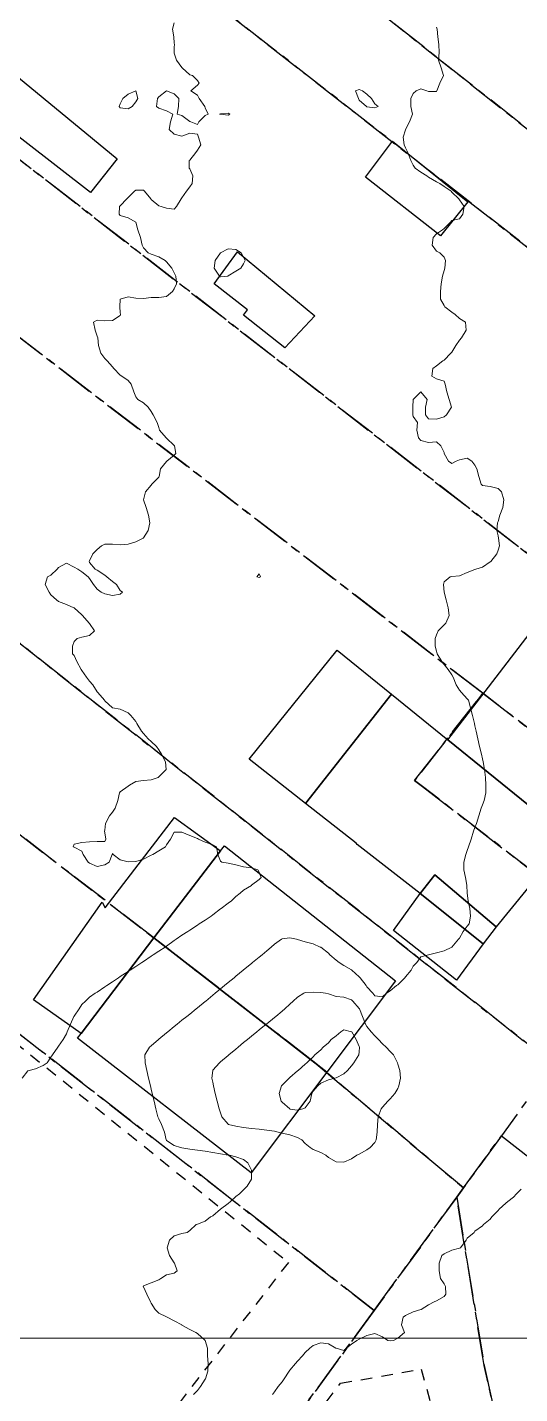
# Model space of a CAD drawing. Header units: centimetres. Extents: x 0 to 642158, y -847 to 649707.
# Drawn here: x 616206.2 to 616238.2, y 621083.8 to 621172.4 of the extents above; entities that cross this region are included whole.
import ezdxf

# ---------------------------------------------------------------- set-up
doc = ezdxf.new("R2010")
doc.units = ezdxf.units.CM
doc.header["$MEASUREMENT"] = 0
doc.linetypes.add('CENTERX2', pattern=[4, 2.5, -0.5, 0.5, -0.5])
doc.linetypes.add('JIS_02_0.7', pattern=[1.35, 0.75, -0.6])
for name, color, linetype, lineweight in [('MEV_grille', 254, 'Continuous', 9), ('WAL_parcellaire agricole', 7, 'JIS_02_0.7', 25), ('WAL_topographie 0.5', 253, 'Continuous', 20)]:
    doc.layers.add(name, color=color, linetype=linetype, lineweight=lineweight)
doc.layers.add('SPW_batiments', color=7, linetype='Continuous')
doc.layers.add('SPW_parcellaire cadastral', color=7, linetype='CENTERX2', lineweight=25, true_color=0xff0542)

# ---------------------------------------------------------------- blocks, each defined once
blk = doc.blocks.new('*U114')
at = {"layer": 'MEV_grille', "transparency": 33554687}
blk.add_lwpolyline([(-1338.461, 0), (1338.461, 0)], dxfattribs=at)
blk = doc.blocks.new('*U115')
at = {"layer": 'MEV_grille', "color": 0, "linetype": 'ByBlock', "lineweight": -2, "transparency": 16777216}
blk.add_blockref('*U114', (0, -1300), dxfattribs=at)

msp = doc.modelspace()

# ---------------------------------------------------------------- linework, layer by layer
at = {"layer": 'SPW_batiments'}
for points in [[(616212.046, 621163.848), (616210.313, 621161.665), (616203.813, 621166.697), (616205.645, 621169.114), (616212.046, 621163.848)], [(616234.796, 621161.068), (616233.013, 621158.85), (616228.163, 621162.667), (616229.896, 621165), (616234.796, 621161.068)], [(616224.864, 621153.667), (616222.914, 621151.599), (616220.247, 621153.716), (616220.497, 621154.066), (616218.347, 621155.749), (616219.847, 621157.816), (616224.864, 621153.667)], [(616258.129, 621150.231), (616254.498, 621145.703), (616258.016, 621142.938), (616252.916, 621136.77), (616249.498, 621139.353), (616244.658, 621133.411), (616240.917, 621128.819), (616247.599, 621123.251), (616243.568, 621118.052), (616241.352, 621119.833), (616233.502, 621126.18), (616235.917, 621129.318), (616241.2, 621136.185), (616251.164, 621148.903), (616249.514, 621149.903), (616251.897, 621152.77), (616250.514, 621153.803), (616251.564, 621155.37), (616258.129, 621150.231)], [(616229.831, 621129.15), (616224.265, 621122.051), (616220.598, 621124.918), (616226.317, 621131.99), (616229.831, 621129.15)], [(616233.502, 621126.18), (616241.352, 621119.833), (616236.629, 621114.062), (616232.648, 621117.431), (616231.691, 621116.21), (616227.62, 621119.403), (616227.543, 621119.481), (616224.265, 621122.051), (616229.831, 621129.15), (616233.502, 621126.18)], [(616218.741, 621118.976), (616214.431, 621113.338), (616209.7, 621107.149), (616206.619, 621109.315), (616211.069, 621115.648), (616211.269, 621115.298), (616215.768, 621121.149), (616218.741, 621118.976)], [(616230.102, 621110.551), (616225.652, 621104.642), (616214.431, 621113.338), (616218.741, 621118.976), (616219.001, 621119.316), (616230.102, 621110.551)], [(616236.629, 621114.062), (616235.782, 621112.952), (616231.691, 621116.21), (616232.648, 621117.431), (616236.629, 621114.062)], [(616231.692, 621116.21), (616235.782, 621112.952), (616234.064, 621110.592), (616229.968, 621113.817), (616231.692, 621116.21)], [(616225.652, 621104.642), (616220.737, 621098.117), (616209.47, 621106.848), (616209.7, 621107.149), (616214.431, 621113.338), (616225.652, 621104.642)]]:
    msp.add_lwpolyline(points, dxfattribs=at)
at = {"layer": 'SPW_parcellaire cadastral'}
for points in [[(616209.837, 621188.549), (616215.54, 621195.857), (616260.17, 621161.544), (616263.532, 621158.874), (616271.299, 621152.738), (616274.465, 621150.258), (616268.176, 621142.361), (616264.994, 621144.879), (616250.791, 621156.201), (616209.837, 621188.549)], [(616254.264, 621145.78), (616253.926, 621146.201), (616206.008, 621183.59), (616209.837, 621188.549), (616250.791, 621156.201), (616264.994, 621144.879), (616268.176, 621142.361), (616264.62, 621137.891), (616261.515, 621140.186), (616254.264, 621145.78)], [(616254.264, 621145.78), (616249.322, 621139.45), (616246.175, 621141.919), (616241.546, 621136.018), (616241.249, 621136.251), (616185.257, 621179.656), (616191.19, 621187.081), (616202.095, 621178.523), (616204.996, 621182.283), (616206.008, 621183.59), (616253.926, 621146.201), (616254.264, 621145.78)], [(616246.381, 621121.039), (616235.765, 621129.201), (616179.699, 621172.236), (616185.257, 621179.656), (616241.249, 621136.251), (616241.546, 621136.018), (616251.767, 621127.998), (616254.899, 621125.387), (616249.621, 621118.548), (616246.381, 621121.039)], [(616246.381, 621121.039), (616249.621, 621118.548), (616240.32, 621105.162), (616170.484, 621160.223), (616179.699, 621172.236), (616235.765, 621129.201), (616231.34, 621123.546), (616231.852, 621123.152), (616239.268, 621117.451), (616241.251, 621119.851), (616243.895, 621117.783), (616246.381, 621121.039)], [(616240.32, 621105.162), (616236.971, 621100.516), (616234.504, 621097.133), (616224.937, 621105.196), (616214.431, 621113.337), (616164.047, 621152.125), (616170.484, 621160.223), (616240.32, 621105.162)], [(616228.713, 621089.191), (616157.913, 621144.33), (616164.047, 621152.125), (616214.431, 621113.337), (616224.937, 621105.196), (616234.504, 621097.133), (616234.067, 621096.533), (616228.713, 621089.191)], [(616131.436, 621110.214), (616157.913, 621144.33), (616228.713, 621089.191), (616203.864, 621055.115), (616131.436, 621110.214)], [(616246.381, 621121.039), (616243.895, 621117.783), (616241.251, 621119.851), (616239.268, 621117.451), (616231.852, 621123.152), (616231.34, 621123.546), (616235.765, 621129.201), (616246.381, 621121.039)], [(616234.504, 621097.133), (616236.971, 621100.516), (616242.02, 621096.552), (616243.227, 621095.632), (616257.622, 621084.703), (616279.907, 621067.106), (616285.635, 621062.58), (616294.938, 621074.355), (616296.156, 621073.325), (616331.518, 621116.661), (616336.501, 621112.779), (616340.801, 621109.396), (616349.064, 621102.902), (616357.004, 621096.65), (616365.286, 621090.149), (616331.308, 621049.179), (616335.409, 621045.813), (616267.58, 620957.645), (616263.613, 620952.538), (616261.912, 620966.122), (616250.942, 621018.209), (616235.854, 621085.618), (616234.067, 621096.533), (616234.504, 621097.133)], [(616228.713, 621089.191), (616234.067, 621096.533), (616235.854, 621085.618), (616250.942, 621018.209), (616191.526, 620940.742), (616149.715, 620970.824), (616144.734, 620974.533), (616203.864, 621055.115), (616228.713, 621089.191)]]:
    msp.add_lwpolyline(points, dxfattribs=at)
at = {"layer": 'WAL_parcellaire agricole'}
for points in [[(615993.69, 621087.772), (615996.857, 621085.772), (616071.363, 621033.532), (616158.049, 621144.691), (616223.154, 621092.299), (616150.533, 620998.958), (616089.777, 620911.085), (616081.778, 620901.784), (616076.078, 620902.284), (616069.979, 620895.383), (615970.471, 620972.87), (615993.69, 621087.772)], [(616146.369, 620977.291), (616226.522, 621084.466), (616231.772, 621085.383), (616245.694, 621033.969), (616249.362, 621021.469), (616227.866, 620992.8), (616189.372, 620943.13), (616146.369, 620977.291)]]:
    msp.add_lwpolyline(points, dxfattribs=at)
at = {"layer": 'WAL_topographie 0.5'}
for points in [[(616215.75, 621172.673), (616215.644, 621172.25), (616215.727, 621171.75), (616215.75, 621171.35), (616215.755, 621171.25), (616215.75, 621171.083), (616215.733, 621170.75), (616215.75, 621170.706), (616215.894, 621170.25), (616216.25, 621169.759), (616216.26, 621169.75), (616216.75, 621169.288), (616216.932, 621169.25), (616217.25, 621168.932), (616217.355, 621168.75), (616217.25, 621168.625), (616216.821, 621168.25), (616217.25, 621167.977), (616217.366, 621167.75), (616217.736, 621167.25), (616217.75, 621167.15), (616217.95, 621166.75), (616217.75, 621166.667), (616217.35, 621166.25), (616217.25, 621166.071), (616216.833, 621166.25), (616216.75, 621166.263), (616216.25, 621166.667), (616215.932, 621166.75), (616216.023, 621167.25), (616216.038, 621167.75), (616215.75, 621168.062), (616215.25, 621168.25), (616214.75, 621167.869), (616214.664, 621167.75), (616214.59, 621167.25), (616214.75, 621167.129), (616215.25, 621166.964), (616215.659, 621166.75), (616215.5, 621166.25), (616215.423, 621165.75), (616215.75, 621165.44), (616216.25, 621165.317), (616216.75, 621165.513), (616217.25, 621165.45), (616217.325, 621165.25), (616217.483, 621164.75), (616217.25, 621164.417), (616217.156, 621164.25), (616216.75, 621163.761), (616216.722, 621163.75), (616216.718, 621163.25), (616216.75, 621163.21), (616216.952, 621162.75), (616216.901, 621162.25), (616216.75, 621162.039), (616216.534, 621161.75), (616216.25, 621161.311), (616216.2, 621161.25), (616215.896, 621160.75), (616215.75, 621160.592), (616215.25, 621160.653), (616214.906, 621160.75), (616214.75, 621160.801), (616214.25, 621161.208), (616214.223, 621161.25), (616213.825, 621161.75), (616213.75, 621161.811), (616213.25, 621161.814), (616213.167, 621161.75), (616212.75, 621161.333), (616212.671, 621161.25), (616212.25, 621160.806), (616212.191, 621160.75), (616212.168, 621160.25), (616212.25, 621160.165), (616212.75, 621160.032), (616213.25, 621159.75), (616213.25, 621159.75), (616213.391, 621159.25), (616213.558, 621158.75), (616213.674, 621158.25), (616213.75, 621158.074), (616214.064, 621157.75), (616214.25, 621157.678), (616214.75, 621157.5), (616215.165, 621157.25), (616215.25, 621157.164), (616215.588, 621156.75), (616215.75, 621156.462), (616215.854, 621156.25), (616215.897, 621155.75), (616215.75, 621155.429), (616215.634, 621155.25), (616215.25, 621154.92), (616214.75, 621154.865), (616214.25, 621154.856), (616213.75, 621154.8), (616213.25, 621154.818), (616212.75, 621154.896), (616212.25, 621154.75), (616212.25, 621154.75), (616212.213, 621154.25), (616212.25, 621153.875), (616212.272, 621153.75), (616212.25, 621153.687), (616211.75, 621153.361), (616211.25, 621153.338), (616210.75, 621153.379), (616210.515, 621153.25), (616210.625, 621152.75), (616210.75, 621152.361), (616210.794, 621152.25), (616210.831, 621151.75), (616210.987, 621151.25), (616211.25, 621150.893), (616211.388, 621150.75), (616211.75, 621150.361), (616211.831, 621150.25), (616212.25, 621149.831), (616212.347, 621149.75), (616212.75, 621149.472), (616212.958, 621149.25), (616213.127, 621148.75), (616213.25, 621148.417), (616213.38, 621148.25), (616213.75, 621148.033), (616214.067, 621147.75), (616214.25, 621147.472), (616214.386, 621147.25), (616214.635, 621146.75), (616214.75, 621146.429), (616214.8, 621146.25), (616215.226, 621145.75), (616215.25, 621145.734), (616215.75, 621145.268), (616215.765, 621145.25), (616215.848, 621144.75), (616215.75, 621144.632), (616215.262, 621144.25), (616215.25, 621144.236), (616214.85, 621143.75), (616214.779, 621143.25), (616214.75, 621143.215), (616214.3, 621142.75), (616214.25, 621142.692), (616213.891, 621142.25), (616213.761, 621141.75), (616213.922, 621141.25), (616214.071, 621140.75), (616214.17, 621140.25), (616214.056, 621139.75), (616213.75, 621139.275), (616213.733, 621139.25), (616213.25, 621139.017), (616212.75, 621138.877), (616212.25, 621138.816), (616211.75, 621138.873), (616211.25, 621138.862), (616211.026, 621138.75), (616210.75, 621138.515), (616210.477, 621138.25), (616210.25, 621137.781), (616210.229, 621137.75), (616210.25, 621137.679), (616210.625, 621137.25), (616210.75, 621137.183), (616211.25, 621136.854), (616211.37, 621136.75), (616211.75, 621136.453), (616212, 621136.25), (616212.25, 621135.868), (616212.393, 621135.75), (616212.25, 621135.632), (616211.75, 621135.531), (616211.25, 621135.65), (616211, 621135.75), (616210.75, 621135.941), (616210.518, 621136.25), (616210.25, 621136.645), (616210.155, 621136.75), (616209.75, 621137.077), (616209.485, 621137.25), (616209.25, 621137.375), (616208.75, 621137.625), (616208.25, 621137.346), (616208.161, 621137.25), (616207.75, 621136.854), (616207.519, 621136.75), (616207.383, 621136.25), (616207.625, 621135.75), (616207.75, 621135.578), (616208.102, 621135.25), (616208.25, 621135.153), (616208.75, 621134.954), (616209.228, 621134.75), (616209.25, 621134.742), (616209.75, 621134.294), (616209.787, 621134.25), (616210.237, 621133.75), (616210.25, 621133.726), (616210.583, 621133.25), (616210.25, 621132.947), (616209.75, 621132.833), (616209.45, 621132.75), (616209.25, 621132.55), (616209.143, 621132.25), (616209.15, 621131.75), (616209.25, 621131.639), (616209.431, 621131.25), (616209.702, 621130.75), (616209.75, 621130.674), (616210.061, 621130.25), (616210.25, 621129.976), (616210.469, 621129.75), (616210.75, 621129.288), (616210.794, 621129.25), (616211.222, 621128.75), (616211.25, 621128.712), (616211.75, 621128.25), (616211.75, 621128.25), (616212.25, 621128.159), (616212.75, 621127.932), (616212.94, 621127.75), (616213.25, 621127.364), (616213.324, 621127.25), (616213.617, 621126.75), (616213.75, 621126.583), (616214.059, 621126.25), (616214.25, 621126.083), (616214.592, 621125.75), (616214.75, 621125.524), (616214.921, 621125.25), (616215.174, 621124.75), (616215.217, 621124.25), (616214.75, 621123.773), (616214.713, 621123.75), (616214.25, 621123.583), (616213.75, 621123.551), (616213.25, 621123.483), (616212.853, 621123.25), (616212.75, 621123.181), (616212.25, 621122.813), (616212.199, 621122.75), (616212.099, 621122.25), (616211.919, 621121.75), (616211.75, 621121.495), (616211.545, 621121.25), (616211.292, 621120.75), (616211.25, 621120.334), (616211.233, 621120.25), (616211.25, 621120.15), (616211.303, 621119.75), (616211.25, 621119.583), (616210.75, 621119.588), (616210.25, 621119.571), (616209.75, 621119.523), (616209.25, 621119.417), (616209.2, 621119.25), (616209.25, 621119.226), (616209.75, 621118.964), (616209.83, 621118.75), (616210.154, 621118.25), (616210.25, 621118.176), (616210.75, 621117.976), (616211.25, 621118.087), (616211.524, 621118.25), (616211.713, 621118.75), (616211.75, 621118.809), (616211.787, 621118.75), (616212.25, 621118.403), (616212.75, 621118.272), (616213.25, 621118.286), (616213.75, 621118.45), (616214.25, 621118.695), (616214.35, 621118.75), (616214.75, 621118.979), (616215.182, 621119.25), (616215.25, 621119.365), (616215.506, 621119.75), (616215.75, 621120.202), (616216.25, 621120.193), (616216.75, 621119.977), (616217.25, 621119.777), (616217.33, 621119.75), (616217.75, 621119.556), (616218.25, 621119.373), (616218.482, 621119.25), (616218.583, 621118.75), (616218.75, 621118.312), (616218.834, 621118.25), (616219.25, 621118.188), (616219.75, 621118.073), (616220.25, 621117.956), (616220.75, 621117.893), (616221.167, 621117.75), (616221.25, 621117.596), (616221.395, 621117.25), (616221.25, 621117.125), (616220.768, 621116.75), (616220.75, 621116.739), (616220.25, 621116.435), (616220.033, 621116.25), (616219.75, 621116.018), (616219.462, 621115.75), (616219.25, 621115.593), (616218.788, 621115.25), (616218.75, 621115.221), (616218.25, 621114.833), (616218.132, 621114.75), (616217.75, 621114.5), (616217.368, 621114.25), (616217.25, 621114.176), (616216.75, 621113.833), (616216.625, 621113.75), (616216.25, 621113.51), (616215.868, 621113.25), (616215.75, 621113.163), (616215.25, 621112.815), (616215.15, 621112.75), (616214.75, 621112.489), (616214.383, 621112.25), (616214.25, 621112.155), (616213.75, 621111.815), (616213.65, 621111.75), (616213.25, 621111.489), (616212.883, 621111.25), (616212.75, 621111.159), (616212.25, 621110.833), (616212.125, 621110.75), (616211.75, 621110.5), (616211.375, 621110.25), (616211.25, 621110.163), (616210.75, 621109.833), (616210.625, 621109.75), (616210.25, 621109.5), (616209.989, 621109.25), (616209.75, 621109.03), (616209.571, 621108.75), (616209.25, 621108.269), (616209.24, 621108.25), (616209.017, 621107.75), (616208.809, 621107.25), (616208.75, 621107.125), (616208.55, 621106.75), (616208.25, 621106.322), (616208.202, 621106.25), (616207.846, 621105.75), (616207.75, 621105.611), (616207.5, 621105.25), (616207.25, 621105.059), (616206.75, 621104.858), (616206.327, 621104.75), (616206.25, 621104.719), (616205.884, 621104.25)], [(616232.75, 621172.383), (616232.798, 621172.25), (616232.848, 621171.75), (616232.919, 621171.25), (616232.933, 621170.75), (616232.879, 621170.25), (616233.069, 621169.75), (616233.207, 621169.25), (616232.977, 621168.75), (616232.776, 621168.25), (616232.75, 621168.212), (616232.25, 621168.214), (616232.125, 621168.25), (616231.75, 621168.38), (616231.45, 621168.25), (616231.25, 621168.076), (616231.097, 621167.75), (616231.097, 621167.25), (616231.202, 621166.75), (616231.008, 621166.25), (616230.755, 621165.75), (616230.75, 621165.734), (616230.604, 621165.25), (616230.67, 621164.75), (616230.75, 621164.559), (616230.901, 621164.25), (616231.104, 621163.75), (616231.25, 621163.431), (616231.38, 621163.25), (616231.75, 621162.982), (616232.122, 621162.75), (616232.25, 621162.664), (616232.75, 621162.348), (616232.972, 621162.25), (616233.25, 621162.061), (616233.708, 621161.75), (616233.75, 621161.687), (616234.206, 621161.25), (616234.25, 621161.2), (616234.55, 621160.75), (616234.464, 621160.25), (616234.25, 621159.95), (616233.75, 621159.854), (616233.672, 621159.75), (616233.25, 621159.328), (616233.141, 621159.25), (616232.75, 621158.985), (616232.54, 621158.75), (616232.482, 621158.25), (616232.75, 621157.857), (616232.964, 621157.75), (616233.25, 621157.464), (616233.333, 621157.25), (616233.306, 621156.75), (616233.25, 621156.607), (616233.157, 621156.25), (616233.064, 621155.75), (616233.012, 621155.25), (616233.009, 621154.75), (616233.25, 621154.344), (616233.302, 621154.25), (616233.75, 621153.903), (616233.968, 621153.75), (616234.25, 621153.488), (616234.642, 621153.25), (616234.676, 621152.75), (616234.381, 621152.25), (616234.25, 621152.088), (616234.003, 621151.75), (616233.75, 621151.323), (616233.695, 621151.25), (616233.25, 621150.786), (616233.172, 621150.75), (616232.75, 621150.429), (616232.516, 621150.25), (616232.45, 621149.75), (616232.75, 621149.577), (616233.25, 621149.434), (616233.326, 621149.25), (616233.432, 621148.75), (616233.583, 621148.25), (616233.731, 621147.75), (616233.417, 621147.25), (616233.25, 621147.125), (616232.75, 621146.967), (616232.25, 621147), (616232.039, 621147.25), (616232.046, 621147.75), (616232.15, 621148.25), (616231.75, 621148.75), (616231.25, 621148.25), (616231.25, 621148.25), (616231.218, 621147.75), (616231.231, 621147.25), (616231.25, 621147.143), (616231.525, 621146.75), (616231.493, 621146.25), (616231.59, 621145.75), (616231.75, 621145.58), (616232.25, 621145.453), (616232.75, 621145.5), (616233.045, 621145.25), (616233.25, 621144.8), (616233.264, 621144.75), (616233.538, 621144.25), (616233.75, 621144.101), (616234.025, 621144.25), (616234.25, 621144.342), (616234.75, 621144.435), (616235.043, 621144.25), (616235.25, 621143.993), (616235.377, 621143.75), (616235.495, 621143.25), (616235.663, 621142.75), (616235.75, 621142.679), (616236.25, 621142.597), (616236.75, 621142.466), (616236.976, 621142.25), (616237.117, 621141.75), (616237.056, 621141.25), (616236.873, 621140.75), (616236.75, 621140.345), (616236.722, 621140.25), (616236.679, 621139.75), (616236.75, 621139.417), (616236.778, 621139.25), (616236.841, 621138.75), (616236.75, 621138.469), (616236.67, 621138.25), (616236.275, 621137.75), (616236.25, 621137.725), (616235.75, 621137.386), (616235.306, 621137.25), (616235.25, 621137.225), (616234.75, 621137.04), (616234.25, 621136.821), (616233.75, 621136.769), (616233.65, 621136.75), (616233.25, 621136.417), (616233.204, 621136.25), (616233.25, 621135.75), (616233.25, 621135.75), (616233.389, 621135.25), (616233.522, 621134.75), (616233.577, 621134.25), (616233.368, 621133.75), (616233.25, 621133.635), (616232.862, 621133.25), (616232.75, 621132.995), (616232.676, 621132.75), (616232.679, 621132.25), (616232.75, 621131.937), (616232.798, 621131.75), (616233.097, 621131.25), (616233.25, 621131.057), (616233.525, 621130.75), (616233.75, 621130.397), (616233.831, 621130.25), (616234.042, 621129.75), (616234.25, 621129.397), (616234.389, 621129.25), (616234.75, 621128.839), (616234.83, 621128.75), (616234.971, 621128.25), (616235.093, 621127.75), (616235.215, 621127.25), (616235.25, 621127.092), (616235.325, 621126.75), (616235.438, 621126.25), (616235.555, 621125.75), (616235.677, 621125.25), (616235.75, 621124.945), (616235.791, 621124.75), (616235.873, 621124.25), (616235.938, 621123.75), (616235.969, 621123.25), (616235.958, 621122.75), (616235.854, 621122.25), (616235.75, 621121.977), (616235.657, 621121.75), (616235.5, 621121.25), (616235.343, 621120.75), (616235.25, 621120.5), (616235.157, 621120.25), (616235, 621119.75), (616234.843, 621119.25), (616234.75, 621119), (616234.657, 621118.75), (616234.533, 621118.25), (616234.533, 621117.75), (616234.643, 621117.25), (616234.733, 621116.75), (616234.75, 621116.251), (616234.75, 621116.25), (616234.802, 621115.75), (616234.922, 621115.25), (616234.974, 621114.75), (616234.88, 621114.25), (616234.75, 621114.104), (616234.484, 621113.75), (616234.25, 621113.333), (616234.192, 621113.25), (616233.75, 621112.75), (616233.75, 621112.75), (616233.25, 621112.492), (616232.75, 621112.382), (616232.25, 621112.25), (616232.25, 621112.25), (616231.75, 621112.113), (616231.491, 621111.75), (616231.25, 621111.517), (616231.126, 621111.25), (616230.75, 621110.807), (616230.707, 621110.75), (616230.25, 621110.309), (616230.172, 621110.25), (616229.75, 621109.917), (616229.52, 621109.75), (616229.25, 621109.517), (616228.75, 621109.579), (616228.622, 621109.75), (616228.25, 621110.177), (616228.201, 621110.25), (616227.817, 621110.75), (616227.75, 621110.824), (616227.267, 621111.25), (616227.25, 621111.264), (616226.75, 621111.552), (616226.445, 621111.75), (616226.25, 621111.893), (616225.849, 621112.25), (616225.75, 621112.349), (616225.25, 621112.732), (616225.205, 621112.75), (616224.75, 621112.946), (616224.25, 621113.091), (616223.75, 621113.238), (616223.687, 621113.25), (616223.25, 621113.337), (616222.75, 621113.275), (616222.707, 621113.25), (616222.25, 621112.938), (616222.034, 621112.75), (616221.75, 621112.503), (616221.443, 621112.25), (616221.25, 621112.093), (616220.829, 621111.75), (616220.75, 621111.685), (616220.25, 621111.268), (616220.228, 621111.25), (616219.75, 621110.854), (616219.625, 621110.75), (616219.25, 621110.443), (616219.018, 621110.25), (616218.75, 621110.032), (616218.402, 621109.75), (616218.25, 621109.626), (616217.786, 621109.25), (616217.75, 621109.221), (616217.25, 621108.814), (616217.171, 621108.75), (616216.75, 621108.407), (616216.557, 621108.25), (616216.25, 621108), (616215.943, 621107.75), (616215.75, 621107.593), (616215.329, 621107.25), (616215.25, 621107.185), (616214.75, 621106.768), (616214.728, 621106.75), (616214.25, 621106.344), (616214.149, 621106.25), (616213.848, 621105.75), (616213.854, 621105.25), (616213.974, 621104.75), (616214.088, 621104.25), (616214.2, 621103.75), (616214.25, 621103.533), (616214.317, 621103.25), (616214.436, 621102.75), (616214.556, 621102.25), (616214.688, 621101.75), (616214.75, 621101.607), (616214.911, 621101.25), (616215.111, 621100.75), (616215.217, 621100.25), (616215.25, 621100.214), (616215.75, 621099.877), (616216.147, 621099.75), (616216.25, 621099.729), (616216.75, 621099.651), (616217.25, 621099.581), (616217.75, 621099.505), (616218.25, 621099.431), (616218.75, 621099.352), (616219.25, 621099.265), (616219.336, 621099.25), (616219.75, 621099.151), (616220.25, 621098.973), (616220.524, 621098.75), (616220.75, 621098.287), (616220.764, 621098.25), (616220.768, 621097.75), (616220.75, 621097.705), (616220.487, 621097.25), (616220.25, 621097), (616219.985, 621096.75), (616219.75, 621096.568), (616219.394, 621096.25), (616219.25, 621096.123), (616218.75, 621095.756), (616218.741, 621095.75), (616218.25, 621095.321), (616218.109, 621095.25), (616217.75, 621094.976), (616217.25, 621094.782), (616217.159, 621094.75), (616216.75, 621094.375), (616216.583, 621094.25), (616216.25, 621094.177), (616215.75, 621094.028), (616215.438, 621093.75), (616215.283, 621093.25), (616215.45, 621092.75), (616215.75, 621092.266), (616215.763, 621092.25), (616215.945, 621091.75), (616215.75, 621091.598), (616215.25, 621091.5), (616214.882, 621091.25), (616214.75, 621091.167), (616214.25, 621090.989), (616213.75, 621090.788), (616213.722, 621090.75), (616213.75, 621090.72), (616213.971, 621090.25), (616214.203, 621089.75), (616214.25, 621089.657), (616214.5, 621089.25), (616214.75, 621089.012), (616215.25, 621088.764), (616215.283, 621088.75), (616215.75, 621088.524), (616216.24, 621088.25), (616216.25, 621088.243), (616216.75, 621087.962), (616217.143, 621087.75), (616217.25, 621087.686), (616217.75, 621087.25), (616217.75, 621087.25), (616217.912, 621086.75), (616217.911, 621086.25), (616217.939, 621085.75), (616217.923, 621085.25), (616217.765, 621084.75), (616217.75, 621084.727), (616217.445, 621084.25), (616217.25, 621083.997), (616217, 621083.75)], [(616212.75, 621167.093), (616213.026, 621167.25), (616213.25, 621167.533), (616213.393, 621167.75), (616213.25, 621168.25), (616212.75, 621168.044), (616212.417, 621167.75), (616212.25, 621167.409), (616212.18, 621167.25), (616212.25, 621167.162), (616212.75, 621167.093)], [(616228.75, 621167.153), (616228.969, 621167.25), (616228.75, 621167.417), (616228.538, 621167.75), (616228.25, 621168.047), (616227.967, 621168.25), (616227.75, 621168.352), (616227.512, 621168.25), (616227.694, 621167.75), (616227.75, 621167.652), (616228.208, 621167.25), (616228.25, 621167.228), (616228.75, 621167.153)], [(616219.357, 621166.75), (616219.25, 621166.679), (616218.75, 621166.741), (616218.679, 621166.75), (616218.75, 621166.764), (616219.25, 621166.815), (616219.357, 621166.75)], [(616218.75, 621156.207), (616219.226, 621156.25), (616219.25, 621156.253), (616219.75, 621156.559), (616220.064, 621156.75), (616220.25, 621157.046), (616220.349, 621157.25), (616220.25, 621157.48), (616220.09, 621157.75), (616219.75, 621157.962), (616219.25, 621158.013), (616218.75, 621157.754), (616218.746, 621157.75), (616218.412, 621157.25), (616218.342, 621156.75), (616218.688, 621156.25), (616218.75, 621156.207)], [(616221.338, 621136.75), (616221.25, 621136.709), (616221.1, 621136.75), (616221.25, 621136.938), (616221.338, 621136.75)], [(616227.25, 621099.021), (616227.596, 621099.25), (616227.75, 621099.331), (616228.25, 621099.605), (616228.446, 621099.75), (616228.75, 621100.083), (616228.835, 621100.25), (616228.9, 621100.75), (616228.928, 621101.25), (616228.967, 621101.75), (616229.166, 621102.25), (616229.25, 621102.363), (616229.606, 621102.75), (616229.75, 621102.908), (616230.064, 621103.25), (616230.25, 621103.577), (616230.323, 621103.75), (616230.422, 621104.25), (616230.378, 621104.75), (616230.25, 621105.163), (616230.229, 621105.25), (616229.961, 621105.75), (616229.75, 621105.972), (616229.504, 621106.25), (616229.25, 621106.474), (616229.001, 621106.75), (616228.75, 621106.999), (616228.53, 621107.25), (616228.25, 621107.598), (616228.154, 621107.75), (616227.969, 621108.25), (616227.761, 621108.75), (616227.75, 621108.769), (616227.329, 621109.25), (616227.25, 621109.333), (616226.75, 621109.49), (616226.25, 621109.542), (616225.75, 621109.719), (616225.568, 621109.75), (616225.25, 621109.804), (616224.75, 621109.832), (616224.25, 621109.803), (616224.15, 621109.75), (616223.75, 621109.497), (616223.467, 621109.25), (616223.25, 621109.049), (616222.923, 621108.75), (616222.75, 621108.599), (616222.327, 621108.25), (616222.25, 621108.186), (616221.75, 621107.779), (616221.714, 621107.75), (616221.25, 621107.374), (616221.098, 621107.25), (616220.75, 621106.961), (616220.493, 621106.75), (616220.25, 621106.549), (616219.89, 621106.25), (616219.75, 621106.136), (616219.286, 621105.75), (616219.25, 621105.721), (616218.75, 621105.314), (616218.673, 621105.25), (616218.25, 621104.758), (616218.244, 621104.75), (616218.192, 621104.25), (616218.25, 621103.988), (616218.3, 621103.75), (616218.412, 621103.25), (616218.526, 621102.75), (616218.672, 621102.25), (616218.75, 621101.991), (616218.827, 621101.75), (616219.25, 621101.263), (616219.269, 621101.25), (616219.75, 621101.126), (616220.25, 621101.042), (616220.75, 621100.983), (616221.25, 621100.934), (616221.75, 621100.883), (616222.25, 621100.803), (616222.486, 621100.75), (616222.75, 621100.69), (616223.25, 621100.573), (616223.75, 621100.406), (616224.026, 621100.25), (616224.25, 621100.015), (616224.569, 621099.75), (616224.75, 621099.625), (616225.25, 621099.438), (616225.581, 621099.25), (616225.75, 621099.115), (616226.25, 621098.824), (616226.75, 621098.81), (616227.25, 621099.021)], [(616223.75, 621102.171), (616224.087, 621102.25), (616224.25, 621102.334), (616224.561, 621102.75), (616224.665, 621103.25), (616224.75, 621103.412), (616225.055, 621103.75), (616225.25, 621103.913), (616225.75, 621104.133), (616226.154, 621104.25), (616226.25, 621104.279), (616226.75, 621104.525), (616226.978, 621104.75), (616227.25, 621105.057), (616227.402, 621105.25), (616227.723, 621105.75), (616227.75, 621105.958), (616227.768, 621106.25), (616227.75, 621106.295), (616227.554, 621106.75), (616227.257, 621107.25), (616227.25, 621107.261), (616226.75, 621107.372), (616226.557, 621107.25), (616226.25, 621107.002), (616225.935, 621106.75), (616225.75, 621106.546), (616225.417, 621106.25), (616225.25, 621106.081), (616224.865, 621105.75), (616224.75, 621105.638), (616224.351, 621105.25), (616224.25, 621105.161), (616223.784, 621104.75), (616223.75, 621104.72), (616223.25, 621104.286), (616223.207, 621104.25), (616222.75, 621103.793), (616222.71, 621103.75), (616222.552, 621103.25), (616222.678, 621102.75), (616222.75, 621102.685), (616223.24, 621102.25), (616223.25, 621102.246), (616223.75, 621102.171)], [(616238.25, 621097.06), (616237.95, 621096.75), (616237.75, 621096.543), (616237.396, 621096.25), (616237.25, 621096.141), (616236.819, 621095.75), (616236.75, 621095.667), (616236.35, 621095.25), (616236.25, 621095.111), (616235.817, 621094.75), (616235.75, 621094.683), (616235.25, 621094.321), (616235.191, 621094.25), (616234.75, 621093.875), (616234.69, 621093.75), (616234.313, 621093.25), (616234.25, 621093.226), (616233.75, 621093.104), (616233.25, 621092.86), (616233.107, 621092.75), (616232.939, 621092.25), (616232.936, 621091.75), (616233.022, 621091.25), (616233.25, 621090.908), (616233.344, 621090.75), (616233.359, 621090.25), (616233.25, 621090.091), (616232.75, 621089.811), (616232.607, 621089.75), (616232.25, 621089.542), (616231.773, 621089.25), (616231.75, 621089.242), (616231.25, 621089.101), (616230.75, 621088.869), (616230.599, 621088.75), (616230.481, 621088.25), (616230.693, 621087.75), (616230.25, 621087.381), (616229.975, 621087.25), (616229.75, 621087.209), (616229.609, 621087.25), (616229.25, 621087.48), (616228.75, 621087.69), (616228.25, 621087.556), (616227.75, 621087.33), (616227.587, 621087.25), (616227.25, 621087.004), (616226.917, 621086.75), (616226.75, 621086.587), (616226.25, 621086.736), (616226.239, 621086.75), (616225.75, 621087.018), (616225.25, 621087.093), (616224.75, 621086.926), (616224.545, 621086.75), (616224.25, 621086.46), (616224.061, 621086.25), (616223.75, 621085.897), (616223.603, 621085.75), (616223.25, 621085.321), (616223.198, 621085.25), (616222.879, 621084.75), (616222.75, 621084.568), (616222.495, 621084.25), (616222.25, 621083.918), (616222.12, 621083.75)]]:
    msp.add_lwpolyline(points, dxfattribs=at)

# ---------------------------------------------------------------- block references
at = {"layer": 'MEV_grille', "transparency": 33554687}
msp.add_blockref('*U115', (616669.481, 622387.381), dxfattribs=at)

doc.saveas('drawing.dxf')
